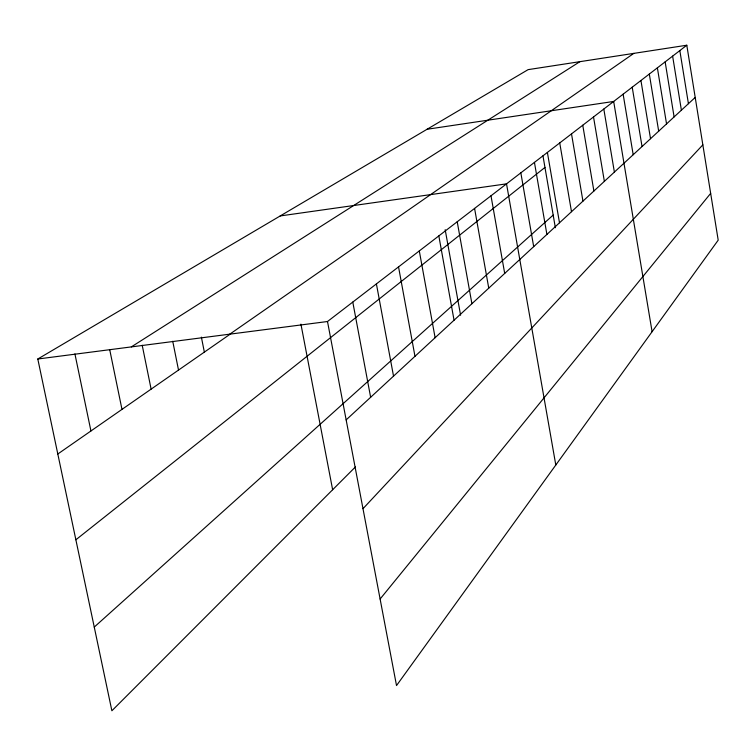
<?xml version="1.0" encoding="UTF-8"?>
<svg xmlns="http://www.w3.org/2000/svg" width="756" height="756" viewBox="0 0 756 756"><rect width="100%" height="100%" fill="white"/><g stroke="black" fill="none" stroke-linecap="round" stroke-linejoin="round"><path stroke-width="1.13" d="M380.117 599.007L710.659 193.375M362.993 508.684L702.844 144.85M355.414 466.943L111.879 710.772L37.8 359.005L528.113 69.637L686.798 45.228L718.2 240.162L396.522 685.569L327.499 321.517L686.798 45.228M346.154 419.892L695.208 97.429M94.254 627.083L553.184 215.073M75.874 539.784L544.963 167.426M229.805 334.161L633.83 53.374M57.806 454.006L230.656 333.831M131.327 346.9L579.88 61.68M427.093 129.257L613.674 101.455L652.088 331.704M280.202 215.942L506.529 183.85L555.802 465.025M37.8 359.005L327.499 321.517M74.91 353.893L90.937 430.967M109.762 349.896L121.981 409.393M142.204 345.246L151.115 389.132M172.737 341.258L178.52 370.071M201.379 337.138L204.356 352.116M300.926 324.144L332.64 489.746M352.787 302.079L370.638 397.278M376.403 283.906L393.526 376.129M419.296 250.926L435.116 337.715M398.535 266.896L414.978 356.312M438.83 235.91L454.054 320.213M457.219 221.763L471.905 303.723M445.18 229.692L460.593 315.214M474.579 208.42L488.754 288.149M490.994 195.795L504.696 273.426M520.837 172.85L533.689 246.645M547.391 152.429L559.497 222.803M542.959 155.802L555.358 227.726M534.435 162.389L546.9 234.436M559.733 142.941L571.498 211.718M582.763 125.231L593.895 191.022M571.508 133.878L582.952 201.134M603.817 109.044L614.382 172.094M593.517 116.963L604.365 181.355M632.214 87.205L642.033 146.551M623.133 94.179L633.188 154.715M657.38 67.851L666.546 123.908M649.319 74.05L658.684 131.166M640.937 80.495L650.519 138.707M679.833 50.576L688.423 103.695M672.623 56.124L681.392 110.187M665.148 61.879L674.106 116.925"/></g></svg>
